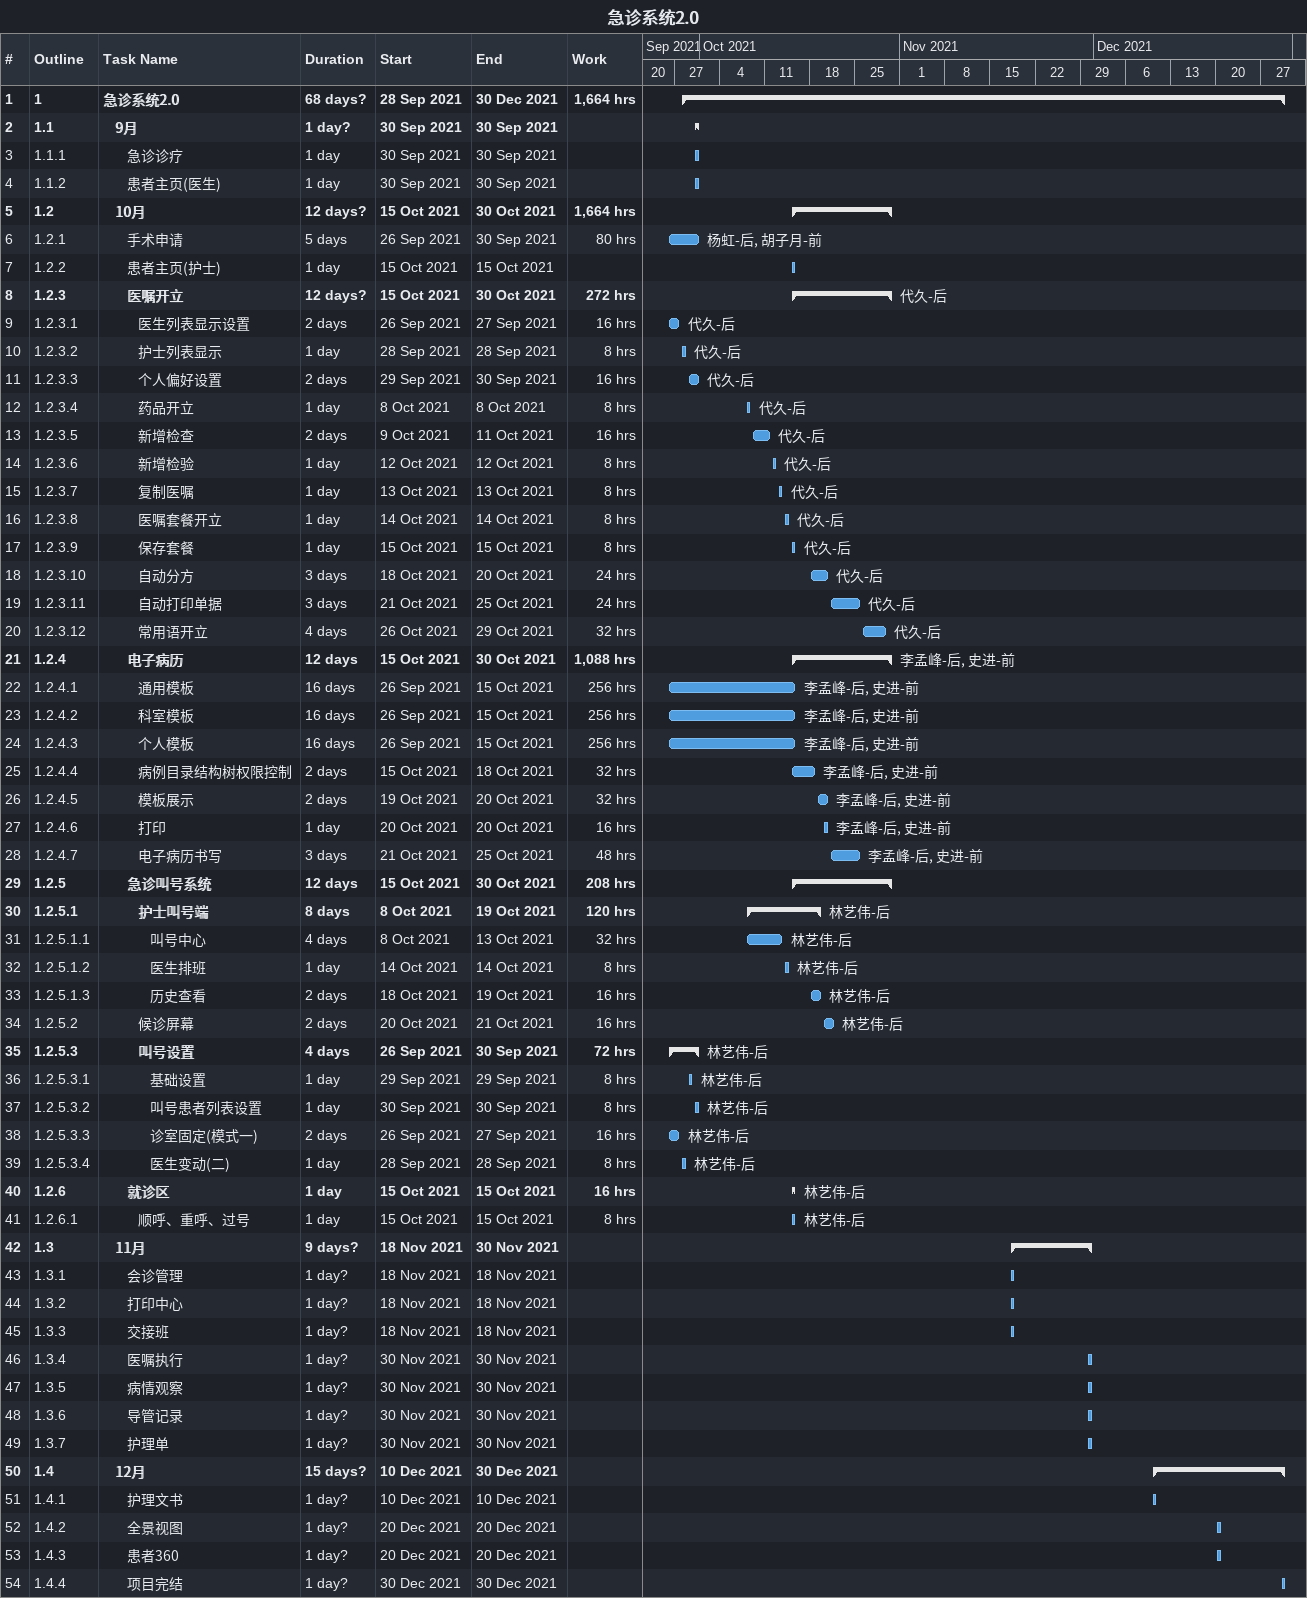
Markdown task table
急诊系统2.0

| ID | WBS | Task | Duration | Start | Finish | Resources | Work (h) |
|---|---|---|---|---|---|---|---|
| 1 | 1 | **急诊系统2.0** | 68d? | 2021-09-28 | 2021-12-30 |  | 1664 |
| 2 | 1.1 | **9月** | 1d? | 2021-09-30 | 2021-09-30 |  |  |
| 3 | 1.1.1 | 急诊诊疗 | 1d | 2021-09-30 | 2021-09-30 |  |  |
| 4 | 1.1.2 | 患者主页(医生) | 1d | 2021-09-30 | 2021-09-30 |  |  |
| 5 | 1.2 | **10月** | 12d? | 2021-10-15 | 2021-10-30 |  | 1664 |
| 6 | 1.2.1 | 手术申请 | 5d | 2021-09-26 | 2021-09-30 | 杨虹-后, 胡子月-前 | 80 |
| 7 | 1.2.2 | 患者主页(护士) | 1d | 2021-10-15 | 2021-10-15 |  |  |
| 8 | 1.2.3 | **医嘱开立** | 12d? | 2021-10-15 | 2021-10-30 | 代久-后 | 272 |
| 9 | 1.2.3.1 | 医生列表显示设置 | 2d | 2021-09-26 | 2021-09-27 | 代久-后 | 16 |
| 10 | 1.2.3.2 | 护士列表显示 | 1d | 2021-09-28 | 2021-09-28 | 代久-后 | 8 |
| 11 | 1.2.3.3 | 个人偏好设置 | 2d | 2021-09-29 | 2021-09-30 | 代久-后 | 16 |
| 12 | 1.2.3.4 | 药品开立 | 1d | 2021-10-08 | 2021-10-08 | 代久-后 | 8 |
| 13 | 1.2.3.5 | 新增检查 | 2d | 2021-10-09 | 2021-10-11 | 代久-后 | 16 |
| 14 | 1.2.3.6 | 新增检验 | 1d | 2021-10-12 | 2021-10-12 | 代久-后 | 8 |
| 15 | 1.2.3.7 | 复制医嘱 | 1d | 2021-10-13 | 2021-10-13 | 代久-后 | 8 |
| 16 | 1.2.3.8 | 医嘱套餐开立 | 1d | 2021-10-14 | 2021-10-14 | 代久-后 | 8 |
| 17 | 1.2.3.9 | 保存套餐 | 1d | 2021-10-15 | 2021-10-15 | 代久-后 | 8 |
| 18 | 1.2.3.10 | 自动分方 | 3d | 2021-10-18 | 2021-10-20 | 代久-后 | 24 |
| 19 | 1.2.3.11 | 自动打印单据 | 3d | 2021-10-21 | 2021-10-25 | 代久-后 | 24 |
| 20 | 1.2.3.12 | 常用语开立 | 4d | 2021-10-26 | 2021-10-29 | 代久-后 | 32 |
| 21 | 1.2.4 | **电子病历** | 12d | 2021-10-15 | 2021-10-30 | 李孟峰-后, 史进-前 | 1088 |
| 22 | 1.2.4.1 | 通用模板 | 16d | 2021-09-26 | 2021-10-15 | 李孟峰-后, 史进-前 | 256 |
| 23 | 1.2.4.2 | 科室模板 | 16d | 2021-09-26 | 2021-10-15 | 李孟峰-后, 史进-前 | 256 |
| 24 | 1.2.4.3 | 个人模板 | 16d | 2021-09-26 | 2021-10-15 | 李孟峰-后, 史进-前 | 256 |
| 25 | 1.2.4.4 | 病例目录结构树权限控制 | 2d | 2021-10-15 | 2021-10-18 | 李孟峰-后, 史进-前 | 32 |
| 26 | 1.2.4.5 | 模板展示 | 2d | 2021-10-19 | 2021-10-20 | 李孟峰-后, 史进-前 | 32 |
| 27 | 1.2.4.6 | 打印 | 1d | 2021-10-20 | 2021-10-20 | 李孟峰-后, 史进-前 | 16 |
| 28 | 1.2.4.7 | 电子病历书写 | 3d | 2021-10-21 | 2021-10-25 | 李孟峰-后, 史进-前 | 48 |
| 29 | 1.2.5 | **急诊叫号系统** | 12d | 2021-10-15 | 2021-10-30 |  | 208 |
| 30 | 1.2.5.1 | **护士叫号端** | 8d | 2021-10-08 | 2021-10-19 | 林艺伟-后 | 120 |
| 31 | 1.2.5.1.1 | 叫号中心 | 4d | 2021-10-08 | 2021-10-13 | 林艺伟-后 | 32 |
| 32 | 1.2.5.1.2 | 医生排班 | 1d | 2021-10-14 | 2021-10-14 | 林艺伟-后 | 8 |
| 33 | 1.2.5.1.3 | 历史查看 | 2d | 2021-10-18 | 2021-10-19 | 林艺伟-后 | 16 |
| 34 | 1.2.5.2 | 候诊屏幕 | 2d | 2021-10-20 | 2021-10-21 | 林艺伟-后 | 16 |
| 35 | 1.2.5.3 | **叫号设置** | 4d | 2021-09-26 | 2021-09-30 | 林艺伟-后 | 72 |
| 36 | 1.2.5.3.1 | 基础设置 | 1d | 2021-09-29 | 2021-09-29 | 林艺伟-后 | 8 |
| 37 | 1.2.5.3.2 | 叫号患者列表设置 | 1d | 2021-09-30 | 2021-09-30 | 林艺伟-后 | 8 |
| 38 | 1.2.5.3.3 | 诊室固定(模式一) | 2d | 2021-09-26 | 2021-09-27 | 林艺伟-后 | 16 |
| 39 | 1.2.5.3.4 | 医生变动(二) | 1d | 2021-09-28 | 2021-09-28 | 林艺伟-后 | 8 |
| 40 | 1.2.6 | **就诊区** | 1d | 2021-10-15 | 2021-10-15 | 林艺伟-后 | 16 |
| 41 | 1.2.6.1 | 顺呼、重呼、过号 | 1d | 2021-10-15 | 2021-10-15 | 林艺伟-后 | 8 |
| 42 | 1.3 | **11月** | 9d? | 2021-11-18 | 2021-11-30 |  |  |
| 43 | 1.3.1 | 会诊管理 | 1d? | 2021-11-18 | 2021-11-18 |  |  |
| 44 | 1.3.2 | 打印中心 | 1d? | 2021-11-18 | 2021-11-18 |  |  |
| 45 | 1.3.3 | 交接班 | 1d? | 2021-11-18 | 2021-11-18 |  |  |
| 46 | 1.3.4 | 医嘱执行 | 1d? | 2021-11-30 | 2021-11-30 |  |  |
| 47 | 1.3.5 | 病情观察 | 1d? | 2021-11-30 | 2021-11-30 |  |  |
| 48 | 1.3.6 | 导管记录 | 1d? | 2021-11-30 | 2021-11-30 |  |  |
| 49 | 1.3.7 | 护理单 | 1d? | 2021-11-30 | 2021-11-30 |  |  |
| 50 | 1.4 | **12月** | 15d? | 2021-12-10 | 2021-12-30 |  |  |
| 51 | 1.4.1 | 护理文书 | 1d? | 2021-12-10 | 2021-12-10 |  |  |
| 52 | 1.4.2 | 全景视图 | 1d? | 2021-12-20 | 2021-12-20 |  |  |
| 53 | 1.4.3 | 患者360 | 1d? | 2021-12-20 | 2021-12-20 |  |  |
| 54 | 1.4.4 | 项目完结 | 1d? | 2021-12-30 | 2021-12-30 |  |  |
